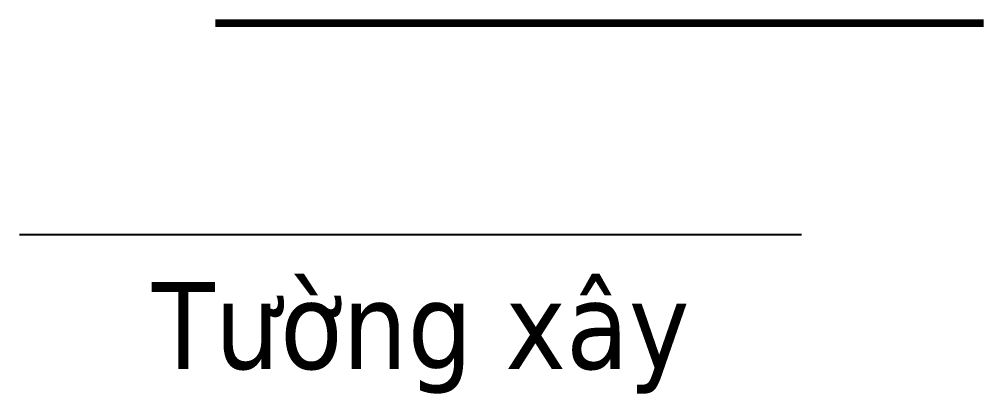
# Model space of a CAD drawing. Header units: feet. Extents: x 74374 to 92081, y 43964 to 65389.
# Drawn here: x 76677 to 77790, y 61837 to 62268 of the extents above; entities that cross this region are included whole.
import ezdxf
from ezdxf.enums import TextEntityAlignment as Align

# ---------------------------------------------------------------- set-up
doc = ezdxf.new("R2010")
doc.units = ezdxf.units.FT
doc.header["$MEASUREMENT"] = 0
for name, color, linetype in [('Khung', 7, 'Continuous'), ('Ranh-2D', 7, 'Continuous'), ('Tuyen', 1, 'Continuous')]:
    doc.layers.add(name, color=color, linetype=linetype)
doc.styles.add('PEC_Tahoma', font='tahoma.ttf')
doc.styles.get("Standard").update_dxf_attribs({"font": 'arial.ttf'})
doc.linetypes.add('RAOTHEPGAI-2000', pattern='A,6,-2,["X",Standard,S=2,R=0,X=-1.2,Y=-1],-1.2', length=9.2)
doc.linetypes.add('TUONGXAY-1000', pattern='A,2.5,-0.25,[132,ltypeshp.shx,S=0.25,R=0,X=-0.25,Y=0.25],-0.25,2.5', length=5.5)

msp = doc.modelspace()

# ---------------------------------------------------------------- linework, layer by layer
at = {"layer": 'Ranh-2D', "color": 30, "linetype": 'RAOTHEPGAI-2000', "ltscale": 20, "true_color": 0xf26722, "const_width": 9}
msp.add_lwpolyline([(76902.39367, 62263.22345), (77785.85516, 62263.22345)], dxfattribs=at)
at = {"layer": 'Tuyen', "linetype": 'TUONGXAY-1000', "ltscale": 50}
msp.add_lwpolyline([(76676.96168, 62019.96526), (77576.33151, 62019.96526)], dxfattribs=at)

# ---------------------------------------------------------------- texts
at = {"layer": 'Khung', "style": 'PEC_Tahoma'}
msp.add_text('Tường xây', height=100, dxfattribs=at).set_placement((77138.54052, 61865.31288), align=Align.CENTER)

doc.saveas('drawing.dxf')
